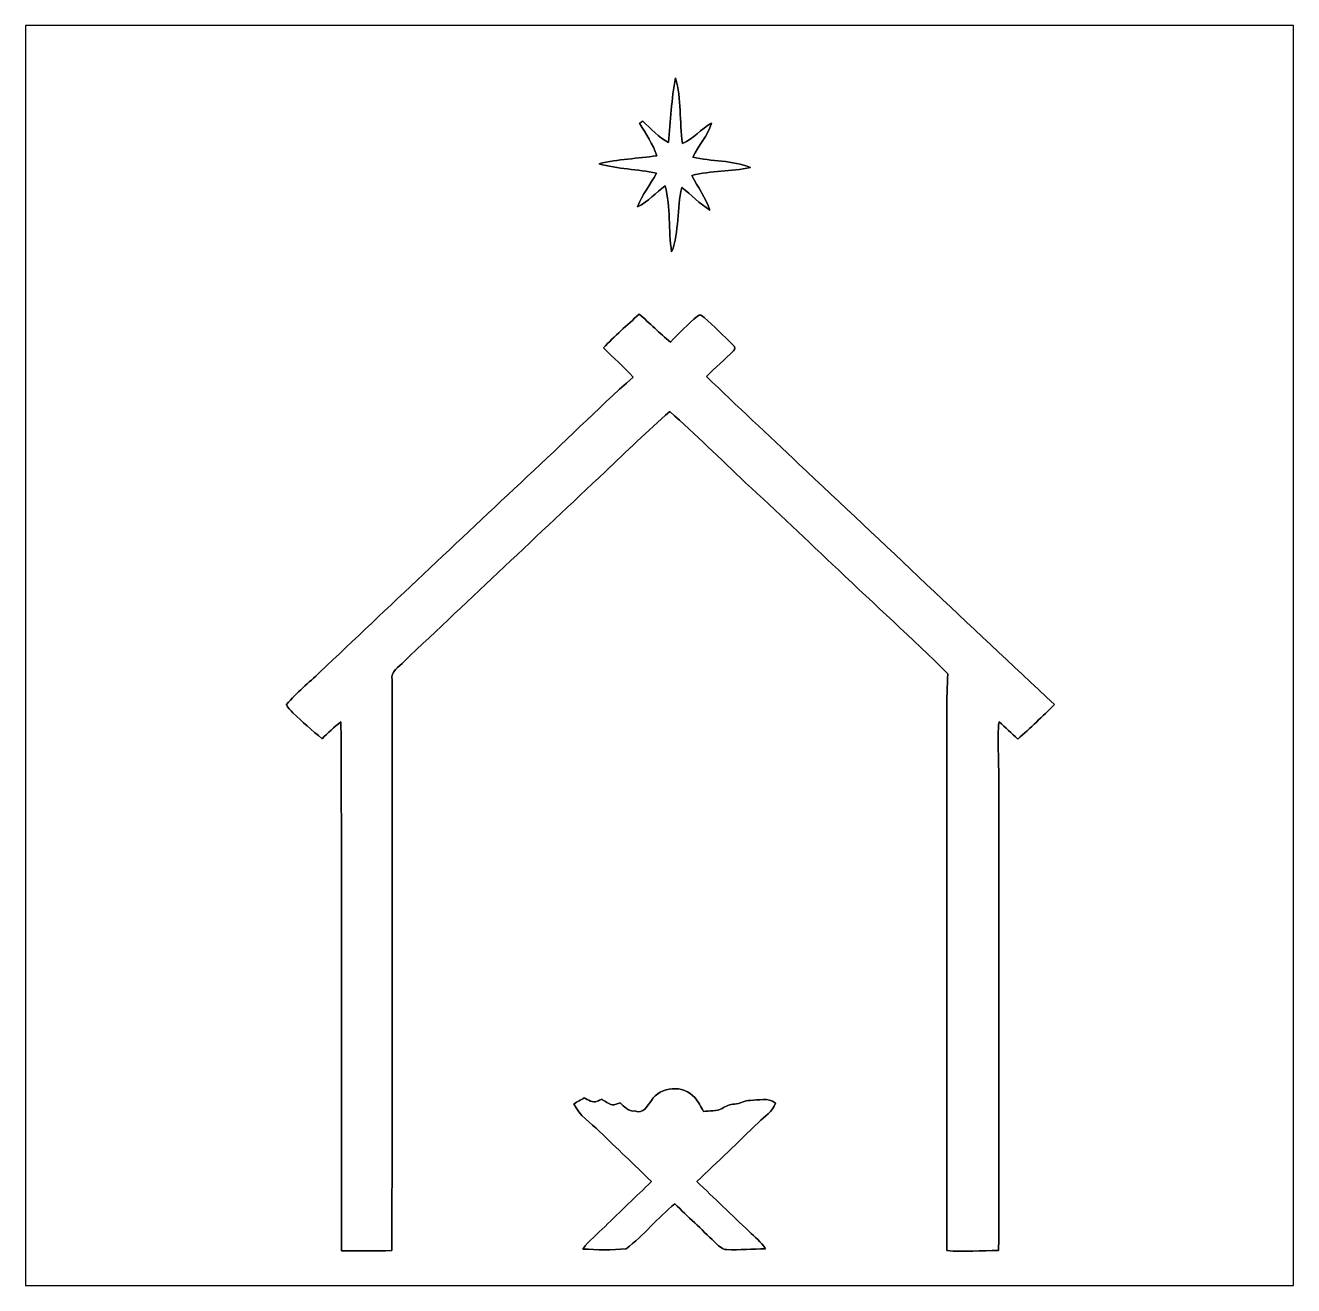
# Model space of a CAD drawing. Header units: centimetres. Extents: x -16.8 to 16.8, y -16.7 to 16.7.
import ezdxf

# ---------------------------------------------------------------- set-up
doc = ezdxf.new("R2010")
doc.units = ezdxf.units.CM
doc.header["$MEASUREMENT"] = 0
doc.layers.add('Layer 1', color=7, linetype='Continuous')

msp = doc.modelspace()

# ---------------------------------------------------------------- linework, layer by layer
at = {"layer": 'Layer 1', "color": 7}
for points, knots in [([(-16.77458, 16.66875), (-16.77458, 16.66875), (16.77458, 16.66875), (16.77458, 16.66875), (16.77458, 16.66875), (16.77458, 16.66875), (16.77458, -16.66875), (16.77458, -16.66875), (16.77458, -16.66875), (16.77458, -16.66875), (-16.77458, -16.66875), (-16.77458, -16.66875), (-16.77458, -16.66875), (-16.77458, -16.66875), (-16.77458, 16.66875), (-16.77458, 16.66875), (-16.77458, 16.66875), (-16.77458, 16.66875), (-16.77458, 16.66875), (-16.77458, 16.66875)], [0, 0, 0, 0, 0.16666667, 0.16666667, 0.16666667, 0.16666667, 0.33333333, 0.33333333, 0.33333333, 0.33333333, 0.5, 0.5, 0.5, 0.5, 0.66666667, 0.66666667, 0.66666667, 0.66666667, 1, 1, 1, 1]), ([(0.42474, 15.28233), (0.31574, 14.71718), (0.29069, 14.13969), (0.24236, 13.56713), (0.24236, 13.56713), (-0.01658, 13.71459), (-0.22684, 13.92943), (-0.43886, 14.13545), (-0.43886, 14.13545), (-0.46073, 14.12134), (-0.50483, 14.09312), (-0.5267, 14.07901), (-0.5267, 14.07901), (-0.36266, 13.79996), (-0.17498, 13.52903), (-0.06879, 13.22035), (-0.06879, 13.22035), (-0.57785, 13.14062), (-1.09855, 13.13462), (-1.59985, 13.00762), (-1.59985, 13.00762), (-1.10702, 12.86616), (-0.58314, 12.86616), (-0.08149, 12.75821), (-0.08149, 12.75821), (-0.23954, 12.45799), (-0.45967, 12.19059), (-0.57856, 11.87062), (-0.57856, 11.87062), (-0.30092, 12.00573), (-0.09102, 12.23962), (0.15169, 12.42377), (0.15169, 12.42377), (0.29704, 11.85192), (0.22966, 11.25432), (0.32103, 10.67576), (0.32103, 10.67576), (0.53763, 11.21798), (0.44344, 11.8237), (0.59302, 12.3825), (0.59302, 12.3825), (0.83538, 12.17824), (1.06257, 11.95141), (1.33279, 11.78313), (1.33279, 11.78313), (1.22308, 12.11121), (1.01318, 12.39238), (0.85584, 12.69788), (0.85584, 12.69788), (1.36525, 12.82559), (1.89618, 12.79842), (2.40771, 12.90955), (2.40771, 12.90955), (1.92511, 13.10887), (1.38254, 13.05913), (0.87912, 13.18331), (0.87912, 13.18331), (1.03046, 13.48987), (1.27882, 13.74669), (1.37548, 14.07936), (1.37548, 14.07936), (1.0922, 13.94037), (0.9084, 13.65356), (0.60537, 13.54772), (0.60537, 13.54772), (0.53022, 14.12275), (0.57891, 14.72071), (0.42474, 15.28233), (0.42474, 15.28233), (0.42474, 15.28233), (0.42474, 15.28233), (0.42474, 15.28233)], [0, 0, 0, 0, 0.05263158, 0.05263158, 0.05263158, 0.05263158, 0.10526316, 0.10526316, 0.10526316, 0.10526316, 0.15789474, 0.15789474, 0.15789474, 0.15789474, 0.21052632, 0.21052632, 0.21052632, 0.21052632, 0.26315789, 0.26315789, 0.26315789, 0.26315789, 0.31578947, 0.31578947, 0.31578947, 0.31578947, 0.36842105, 0.36842105, 0.36842105, 0.36842105, 0.42105263, 0.42105263, 0.42105263, 0.42105263, 0.47368421, 0.47368421, 0.47368421, 0.47368421, 0.52631579, 0.52631579, 0.52631579, 0.52631579, 0.57894737, 0.57894737, 0.57894737, 0.57894737, 0.63157895, 0.63157895, 0.63157895, 0.63157895, 0.68421053, 0.68421053, 0.68421053, 0.68421053, 0.73684211, 0.73684211, 0.73684211, 0.73684211, 0.78947368, 0.78947368, 0.78947368, 0.78947368, 0.84210526, 0.84210526, 0.84210526, 0.84210526, 0.89473684, 0.89473684, 0.89473684, 0.89473684, 1, 1, 1, 1]), ([(-1.48555, 8.13541), (-1.22484, 7.87576), (-0.93945, 7.64152), (-0.69815, 7.36282), (-0.69815, 7.36282), (-1.65453, 6.51122), (-2.5594, 5.60352), (-3.4985, 4.73287), (-3.4985, 4.73287), (-5.33188, 3.01554), (-7.15645, 1.28834), (-8.98172, -0.4378), (-8.98172, -0.4378), (-9.27559, -0.7239), (-9.59979, -0.98037), (-9.86684, -1.29293), (-9.86684, -1.29293), (-9.8358, -1.38254), (-9.76348, -1.44815), (-9.69821, -1.51377), (-9.69821, -1.51377), (-9.44704, -1.75084), (-9.18986, -1.98155), (-8.92598, -2.20451), (-8.92598, -2.20451), (-8.76864, -2.04541), (-8.60566, -1.89089), (-8.42786, -1.75472), (-8.42786, -1.75472), (-8.39505, -6.4202), (-8.42328, -11.08639), (-8.41375, -15.75223), (-8.41375, -15.75223), (-7.9696, -15.75223), (-7.52546, -15.75259), (-7.08131, -15.74024), (-7.08131, -15.74024), (-7.06049, -10.71033), (-7.08166, -5.68007), (-7.07143, -0.65052), (-7.07143, -0.65052), (-7.12011, -0.4191), (-6.88763, -0.29951), (-6.75746, -0.15699), (-6.75746, -0.15699), (-4.98581, 1.51694), (-3.2131, 3.19017), (-1.43792, 4.85987), (-1.43792, 4.85987), (-0.87771, 5.40244), (-0.30833, 5.93549), (0.27058, 6.4576), (0.27058, 6.4576), (0.95356, 5.84376), (1.61431, 5.20559), (2.27683, 4.56988), (2.27683, 4.56988), (3.10938, 3.816), (3.91089, 3.0286), (4.73463, 2.26483), (4.73463, 2.26483), (5.69313, 1.34408), (6.68161, 0.45438), (7.62635, -0.48119), (7.62635, -0.48119), (7.5879, -1.149), (7.60412, -1.81822), (7.60236, -2.48708), (7.60236, -2.48708), (7.60166, -6.90386), (7.60412, -11.32099), (7.60095, -15.73777), (7.60095, -15.73777), (8.05533, -15.79069), (8.51464, -15.73565), (8.97043, -15.73989), (8.97043, -15.73989), (8.98842, -12.40437), (8.9729, -9.06851), (8.97819, -5.73264), (8.97819, -5.73264), (8.9722, -4.64291), (8.99407, -3.55318), (8.96056, -2.46415), (8.96056, -2.46415), (8.96373, -2.22814), (8.94327, -1.98967), (8.98454, -1.75613), (8.98454, -1.75613), (9.15635, -1.89971), (9.3151, -2.05811), (9.47984, -2.21015), (9.47984, -2.21015), (9.81357, -1.91982), (10.13072, -1.61008), (10.4461, -1.29999), (10.4461, -1.29999), (8.18762, 0.81492), (5.94325, 2.94534), (3.68935, 5.06554), (3.68935, 5.06554), (2.87726, 5.83918), (2.04717, 6.59447), (1.24672, 7.38082), (1.24672, 7.38082), (1.47391, 7.61824), (1.72579, 7.8299), (1.95968, 8.06027), (1.95968, 8.06027), (2.01648, 8.10331), (1.99214, 8.18374), (1.9431, 8.22184), (1.9431, 8.22184), (1.68557, 8.45926), (1.44427, 8.71432), (1.18004, 8.94397), (1.18004, 8.94397), (1.13242, 8.98137), (1.05763, 9.04134), (1.00506, 8.97961), (1.00506, 8.97961), (0.75459, 8.76265), (0.51541, 8.53122), (0.28822, 8.28922), (0.28822, 8.28922), (0.00176, 8.52452), (-0.25647, 8.79122), (-0.53869, 9.03111), (-0.53869, 9.03111), (-0.85619, 8.73442), (-1.18816, 8.45256), (-1.48555, 8.13541), (-1.48555, 8.13541), (-1.48555, 8.13541), (-1.48555, 8.13541), (-1.48555, 8.13541)], [0, 0, 0, 0, 0.02857143, 0.02857143, 0.02857143, 0.02857143, 0.05714286, 0.05714286, 0.05714286, 0.05714286, 0.08571429, 0.08571429, 0.08571429, 0.08571429, 0.11428571, 0.11428571, 0.11428571, 0.11428571, 0.14285714, 0.14285714, 0.14285714, 0.14285714, 0.17142857, 0.17142857, 0.17142857, 0.17142857, 0.2, 0.2, 0.2, 0.2, 0.22857143, 0.22857143, 0.22857143, 0.22857143, 0.25714286, 0.25714286, 0.25714286, 0.25714286, 0.28571429, 0.28571429, 0.28571429, 0.28571429, 0.31428571, 0.31428571, 0.31428571, 0.31428571, 0.34285714, 0.34285714, 0.34285714, 0.34285714, 0.37142857, 0.37142857, 0.37142857, 0.37142857, 0.4, 0.4, 0.4, 0.4, 0.42857143, 0.42857143, 0.42857143, 0.42857143, 0.45714286, 0.45714286, 0.45714286, 0.45714286, 0.48571429, 0.48571429, 0.48571429, 0.48571429, 0.51428571, 0.51428571, 0.51428571, 0.51428571, 0.54285714, 0.54285714, 0.54285714, 0.54285714, 0.57142857, 0.57142857, 0.57142857, 0.57142857, 0.6, 0.6, 0.6, 0.6, 0.62857143, 0.62857143, 0.62857143, 0.62857143, 0.65714286, 0.65714286, 0.65714286, 0.65714286, 0.68571429, 0.68571429, 0.68571429, 0.68571429, 0.71428571, 0.71428571, 0.71428571, 0.71428571, 0.74285714, 0.74285714, 0.74285714, 0.74285714, 0.77142857, 0.77142857, 0.77142857, 0.77142857, 0.8, 0.8, 0.8, 0.8, 0.82857143, 0.82857143, 0.82857143, 0.82857143, 0.85714286, 0.85714286, 0.85714286, 0.85714286, 0.88571429, 0.88571429, 0.88571429, 0.88571429, 0.91428571, 0.91428571, 0.91428571, 0.91428571, 0.94285714, 0.94285714, 0.94285714, 0.94285714, 1, 1, 1, 1]), ([(-0.21519, -11.77466), (-0.32244, -11.91331), (-0.42157, -12.14296), (-0.65088, -12.04807), (-0.65088, -12.04807), (-0.82338, -12.06994), (-0.93274, -11.93377), (-1.04458, -11.83252), (-1.04458, -11.83252), (-1.11054, -11.8558), (-1.17616, -11.8872), (-1.24707, -11.88896), (-1.24707, -11.88896), (-1.35149, -11.86109), (-1.43757, -11.79195), (-1.52964, -11.73868), (-1.52964, -11.73868), (-1.5688, -11.75597), (-1.60726, -11.77466), (-1.64677, -11.79124), (-1.64677, -11.79124), (-1.76883, -11.85122), (-1.88524, -11.74468), (-1.99531, -11.7034), (-1.99531, -11.7034), (-2.08351, -11.75738), (-2.17346, -11.80783), (-2.26413, -11.85686), (-2.26413, -11.85686), (-2.13184, -12.1733), (-1.8161, -12.35428), (-1.58503, -12.59205), (-1.58503, -12.59205), (-1.1303, -13.03549), (-0.66499, -13.46835), (-0.21484, -13.91673), (-0.21484, -13.91673), (-0.62301, -14.31325), (-1.03681, -14.70342), (-1.44074, -15.10418), (-1.44074, -15.10418), (-1.6383, -15.30138), (-1.86619, -15.47319), (-2.02812, -15.7032), (-2.02812, -15.7032), (-1.64677, -15.7166), (-1.26294, -15.73812), (-0.8823, -15.69508), (-0.8823, -15.69508), (-0.41698, -15.34089), (-0.05115, -14.87311), (0.40428, -14.50552), (0.40428, -14.50552), (0.74965, -14.84665), (1.11125, -15.17121), (1.45556, -15.5134), (1.45556, -15.5134), (1.55011, -15.59384), (1.64183, -15.71554), (1.77941, -15.71519), (1.77941, -15.71519), (2.12125, -15.72542), (2.46309, -15.70249), (2.80458, -15.6912), (2.80458, -15.6912), (2.68887, -15.5134), (2.52024, -15.38005), (2.37067, -15.23294), (2.37067, -15.23294), (1.90571, -14.79867), (1.45097, -14.35347), (0.98813, -13.91708), (0.98813, -13.91708), (1.53423, -13.39921), (2.07469, -12.87533), (2.61655, -12.35322), (2.61655, -12.35322), (2.77601, -12.192), (2.99932, -12.06923), (3.06599, -11.83922), (3.06599, -11.83922), (2.86949, -11.67871), (2.62361, -11.77008), (2.39854, -11.76972), (2.39854, -11.76972), (2.25178, -11.76655), (2.1276, -11.86498), (1.98191, -11.86921), (1.98191, -11.86921), (1.86302, -11.86956), (1.75613, -11.92318), (1.65488, -11.98033), (1.65488, -11.98033), (1.50812, -12.07276), (1.32503, -12.03466), (1.16276, -12.05936), (1.16276, -12.05936), (1.09502, -11.93271), (1.0227, -11.80712), (0.9338, -11.69458), (0.9338, -11.69458), (0.64029, -11.35309), (0.01834, -11.38202), (-0.21519, -11.77466)], [0, 0, 0, 0, 0.03703704, 0.03703704, 0.03703704, 0.03703704, 0.07407407, 0.07407407, 0.07407407, 0.07407407, 0.11111111, 0.11111111, 0.11111111, 0.11111111, 0.14814815, 0.14814815, 0.14814815, 0.14814815, 0.18518519, 0.18518519, 0.18518519, 0.18518519, 0.22222222, 0.22222222, 0.22222222, 0.22222222, 0.25925926, 0.25925926, 0.25925926, 0.25925926, 0.2962963, 0.2962963, 0.2962963, 0.2962963, 0.33333333, 0.33333333, 0.33333333, 0.33333333, 0.37037037, 0.37037037, 0.37037037, 0.37037037, 0.40740741, 0.40740741, 0.40740741, 0.40740741, 0.44444444, 0.44444444, 0.44444444, 0.44444444, 0.48148148, 0.48148148, 0.48148148, 0.48148148, 0.51851852, 0.51851852, 0.51851852, 0.51851852, 0.55555556, 0.55555556, 0.55555556, 0.55555556, 0.59259259, 0.59259259, 0.59259259, 0.59259259, 0.62962963, 0.62962963, 0.62962963, 0.62962963, 0.66666667, 0.66666667, 0.66666667, 0.66666667, 0.7037037, 0.7037037, 0.7037037, 0.7037037, 0.74074074, 0.74074074, 0.74074074, 0.74074074, 0.77777778, 0.77777778, 0.77777778, 0.77777778, 0.81481481, 0.81481481, 0.81481481, 0.81481481, 0.85185185, 0.85185185, 0.85185185, 0.85185185, 0.88888889, 0.88888889, 0.88888889, 0.88888889, 0.92592593, 0.92592593, 0.92592593, 0.92592593, 1, 1, 1, 1])]:
    msp.add_open_spline(points, degree=3, knots=knots, dxfattribs=at)
at = {"layer": 'Layer 1', "color": 250}
for points, knots in [([(0.42474, 15.28233), (0.57891, 14.72071), (0.53022, 14.12275), (0.60537, 13.54772), (0.60537, 13.54772), (0.9084, 13.65356), (1.0922, 13.94037), (1.37548, 14.07936), (1.37548, 14.07936), (1.27882, 13.74669), (1.03046, 13.48987), (0.87912, 13.18331), (0.87912, 13.18331), (1.38254, 13.05913), (1.92511, 13.10887), (2.40771, 12.90955), (2.40771, 12.90955), (1.89618, 12.79842), (1.36525, 12.82559), (0.85584, 12.69788), (0.85584, 12.69788), (1.01318, 12.39238), (1.22308, 12.11121), (1.33279, 11.78313), (1.33279, 11.78313), (1.06257, 11.95141), (0.83538, 12.17824), (0.59302, 12.3825), (0.59302, 12.3825), (0.44344, 11.8237), (0.53763, 11.21798), (0.32103, 10.67576), (0.32103, 10.67576), (0.22966, 11.25432), (0.29704, 11.85192), (0.15169, 12.42377), (0.15169, 12.42377), (-0.09102, 12.23962), (-0.30092, 12.00573), (-0.57856, 11.87062), (-0.57856, 11.87062), (-0.45967, 12.19059), (-0.23954, 12.45799), (-0.08149, 12.75821), (-0.08149, 12.75821), (-0.58314, 12.86616), (-1.10702, 12.86616), (-1.59985, 13.00762), (-1.59985, 13.00762), (-1.09855, 13.13462), (-0.57785, 13.14062), (-0.06879, 13.22035), (-0.06879, 13.22035), (-0.17498, 13.52903), (-0.36266, 13.79996), (-0.5267, 14.07901), (-0.5267, 14.07901), (-0.50483, 14.09312), (-0.46073, 14.12134), (-0.43886, 14.13545), (-0.43886, 14.13545), (-0.22684, 13.92943), (-0.01658, 13.71459), (0.24236, 13.56713), (0.24236, 13.56713), (0.29069, 14.13969), (0.31574, 14.71718), (0.42474, 15.28233)], [0, 0, 0, 0, 0.05555556, 0.05555556, 0.05555556, 0.05555556, 0.11111111, 0.11111111, 0.11111111, 0.11111111, 0.16666667, 0.16666667, 0.16666667, 0.16666667, 0.22222222, 0.22222222, 0.22222222, 0.22222222, 0.27777778, 0.27777778, 0.27777778, 0.27777778, 0.33333333, 0.33333333, 0.33333333, 0.33333333, 0.38888889, 0.38888889, 0.38888889, 0.38888889, 0.44444444, 0.44444444, 0.44444444, 0.44444444, 0.5, 0.5, 0.5, 0.5, 0.55555556, 0.55555556, 0.55555556, 0.55555556, 0.61111111, 0.61111111, 0.61111111, 0.61111111, 0.66666667, 0.66666667, 0.66666667, 0.66666667, 0.72222222, 0.72222222, 0.72222222, 0.72222222, 0.77777778, 0.77777778, 0.77777778, 0.77777778, 0.83333333, 0.83333333, 0.83333333, 0.83333333, 0.88888889, 0.88888889, 0.88888889, 0.88888889, 1, 1, 1, 1]), ([(-1.48555, 8.13541), (-1.18816, 8.45256), (-0.85619, 8.73442), (-0.53869, 9.03111), (-0.53869, 9.03111), (-0.25647, 8.79122), (0.00176, 8.52452), (0.28822, 8.28922), (0.28822, 8.28922), (0.51541, 8.53122), (0.75459, 8.76265), (1.00506, 8.97961), (1.00506, 8.97961), (1.05763, 9.04134), (1.13242, 8.98137), (1.18004, 8.94397), (1.18004, 8.94397), (1.44427, 8.71432), (1.68557, 8.45926), (1.9431, 8.22184), (1.9431, 8.22184), (1.99214, 8.18374), (2.01648, 8.10331), (1.95968, 8.06027), (1.95968, 8.06027), (1.72579, 7.8299), (1.47391, 7.61824), (1.24672, 7.38082), (1.24672, 7.38082), (2.04717, 6.59447), (2.87726, 5.83918), (3.68935, 5.06554), (3.68935, 5.06554), (5.94325, 2.94534), (8.18762, 0.81492), (10.4461, -1.29999), (10.4461, -1.29999), (10.13072, -1.61008), (9.81357, -1.91982), (9.47984, -2.21015), (9.47984, -2.21015), (9.3151, -2.05811), (9.15635, -1.89971), (8.98454, -1.75613), (8.98454, -1.75613), (8.94327, -1.98967), (8.96373, -2.22814), (8.96056, -2.46415), (8.96056, -2.46415), (8.99407, -3.55318), (8.9722, -4.64291), (8.97819, -5.73264), (8.97819, -5.73264), (8.9729, -9.06851), (8.98842, -12.40437), (8.97043, -15.73989), (8.97043, -15.73989), (8.51464, -15.73565), (8.05533, -15.79069), (7.60095, -15.73777), (7.60095, -15.73777), (7.60412, -11.32099), (7.60166, -6.90386), (7.60236, -2.48708), (7.60236, -2.48708), (7.60412, -1.81822), (7.5879, -1.149), (7.62635, -0.48119), (7.62635, -0.48119), (6.68161, 0.45438), (5.69313, 1.34408), (4.73463, 2.26483), (4.73463, 2.26483), (3.91089, 3.0286), (3.10938, 3.816), (2.27683, 4.56988), (2.27683, 4.56988), (1.61431, 5.20559), (0.95356, 5.84376), (0.27058, 6.4576), (0.27058, 6.4576), (-0.30833, 5.93549), (-0.87771, 5.40244), (-1.43792, 4.85987), (-1.43792, 4.85987), (-3.2131, 3.19017), (-4.98581, 1.51694), (-6.75746, -0.15699), (-6.75746, -0.15699), (-6.88763, -0.29951), (-7.12011, -0.4191), (-7.07143, -0.65052), (-7.07143, -0.65052), (-7.08166, -5.68007), (-7.06049, -10.71033), (-7.08131, -15.74024), (-7.08131, -15.74024), (-7.52546, -15.75259), (-7.9696, -15.75223), (-8.41375, -15.75223), (-8.41375, -15.75223), (-8.42328, -11.08639), (-8.39505, -6.4202), (-8.42786, -1.75472), (-8.42786, -1.75472), (-8.60566, -1.89089), (-8.76864, -2.04541), (-8.92598, -2.20451), (-8.92598, -2.20451), (-9.18986, -1.98155), (-9.44704, -1.75084), (-9.69821, -1.51377), (-9.69821, -1.51377), (-9.76348, -1.44815), (-9.8358, -1.38254), (-9.86684, -1.29293), (-9.86684, -1.29293), (-9.59979, -0.98037), (-9.27559, -0.7239), (-8.98172, -0.4378), (-8.98172, -0.4378), (-7.15645, 1.28834), (-5.33188, 3.01554), (-3.4985, 4.73287), (-3.4985, 4.73287), (-2.5594, 5.60352), (-1.65453, 6.51122), (-0.69815, 7.36282), (-0.69815, 7.36282), (-0.93945, 7.64152), (-1.22484, 7.87576), (-1.48555, 8.13541)], [0, 0, 0, 0, 0.02941176, 0.02941176, 0.02941176, 0.02941176, 0.05882353, 0.05882353, 0.05882353, 0.05882353, 0.08823529, 0.08823529, 0.08823529, 0.08823529, 0.11764706, 0.11764706, 0.11764706, 0.11764706, 0.14705882, 0.14705882, 0.14705882, 0.14705882, 0.17647059, 0.17647059, 0.17647059, 0.17647059, 0.20588235, 0.20588235, 0.20588235, 0.20588235, 0.23529412, 0.23529412, 0.23529412, 0.23529412, 0.26470588, 0.26470588, 0.26470588, 0.26470588, 0.29411765, 0.29411765, 0.29411765, 0.29411765, 0.32352941, 0.32352941, 0.32352941, 0.32352941, 0.35294118, 0.35294118, 0.35294118, 0.35294118, 0.38235294, 0.38235294, 0.38235294, 0.38235294, 0.41176471, 0.41176471, 0.41176471, 0.41176471, 0.44117647, 0.44117647, 0.44117647, 0.44117647, 0.47058824, 0.47058824, 0.47058824, 0.47058824, 0.5, 0.5, 0.5, 0.5, 0.52941176, 0.52941176, 0.52941176, 0.52941176, 0.55882353, 0.55882353, 0.55882353, 0.55882353, 0.58823529, 0.58823529, 0.58823529, 0.58823529, 0.61764706, 0.61764706, 0.61764706, 0.61764706, 0.64705882, 0.64705882, 0.64705882, 0.64705882, 0.67647059, 0.67647059, 0.67647059, 0.67647059, 0.70588235, 0.70588235, 0.70588235, 0.70588235, 0.73529412, 0.73529412, 0.73529412, 0.73529412, 0.76470588, 0.76470588, 0.76470588, 0.76470588, 0.79411765, 0.79411765, 0.79411765, 0.79411765, 0.82352941, 0.82352941, 0.82352941, 0.82352941, 0.85294118, 0.85294118, 0.85294118, 0.85294118, 0.88235294, 0.88235294, 0.88235294, 0.88235294, 0.91176471, 0.91176471, 0.91176471, 0.91176471, 0.94117647, 0.94117647, 0.94117647, 0.94117647, 1, 1, 1, 1]), ([(-0.21519, -11.77466), (0.01834, -11.38202), (0.64029, -11.35309), (0.9338, -11.69458), (0.9338, -11.69458), (1.0227, -11.80712), (1.09502, -11.93271), (1.16276, -12.05936), (1.16276, -12.05936), (1.32503, -12.03466), (1.50812, -12.07276), (1.65488, -11.98033), (1.65488, -11.98033), (1.75613, -11.92318), (1.86302, -11.86956), (1.98191, -11.86921), (1.98191, -11.86921), (2.1276, -11.86498), (2.25178, -11.76655), (2.39854, -11.76972), (2.39854, -11.76972), (2.62361, -11.77008), (2.86949, -11.67871), (3.06599, -11.83922), (3.06599, -11.83922), (2.99932, -12.06923), (2.77601, -12.192), (2.61655, -12.35322), (2.61655, -12.35322), (2.07469, -12.87533), (1.53423, -13.39921), (0.98813, -13.91708), (0.98813, -13.91708), (1.45097, -14.35347), (1.90571, -14.79867), (2.37067, -15.23294), (2.37067, -15.23294), (2.52024, -15.38005), (2.68887, -15.5134), (2.80458, -15.6912), (2.80458, -15.6912), (2.46309, -15.70249), (2.12125, -15.72542), (1.77941, -15.71519), (1.77941, -15.71519), (1.64183, -15.71554), (1.55011, -15.59384), (1.45556, -15.5134), (1.45556, -15.5134), (1.11125, -15.17121), (0.74965, -14.84665), (0.40428, -14.50552), (0.40428, -14.50552), (-0.05115, -14.87311), (-0.41698, -15.34089), (-0.8823, -15.69508), (-0.8823, -15.69508), (-1.26294, -15.73812), (-1.64677, -15.7166), (-2.02812, -15.7032), (-2.02812, -15.7032), (-1.86619, -15.47319), (-1.6383, -15.30138), (-1.44074, -15.10418), (-1.44074, -15.10418), (-1.03681, -14.70342), (-0.62301, -14.31325), (-0.21484, -13.91673), (-0.21484, -13.91673), (-0.66499, -13.46835), (-1.1303, -13.03549), (-1.58503, -12.59205), (-1.58503, -12.59205), (-1.8161, -12.35428), (-2.13184, -12.1733), (-2.26413, -11.85686), (-2.26413, -11.85686), (-2.17346, -11.80783), (-2.08351, -11.75738), (-1.99531, -11.7034), (-1.99531, -11.7034), (-1.88524, -11.74468), (-1.76883, -11.85122), (-1.64677, -11.79124), (-1.64677, -11.79124), (-1.60726, -11.77466), (-1.5688, -11.75597), (-1.52964, -11.73868), (-1.52964, -11.73868), (-1.43757, -11.79195), (-1.35149, -11.86109), (-1.24707, -11.88896), (-1.24707, -11.88896), (-1.17616, -11.8872), (-1.11054, -11.8558), (-1.04458, -11.83252), (-1.04458, -11.83252), (-0.93274, -11.93377), (-0.82338, -12.06994), (-0.65088, -12.04807), (-0.65088, -12.04807), (-0.42157, -12.14296), (-0.32244, -11.91331), (-0.21519, -11.77466)], [0, 0, 0, 0, 0.03703704, 0.03703704, 0.03703704, 0.03703704, 0.07407407, 0.07407407, 0.07407407, 0.07407407, 0.11111111, 0.11111111, 0.11111111, 0.11111111, 0.14814815, 0.14814815, 0.14814815, 0.14814815, 0.18518519, 0.18518519, 0.18518519, 0.18518519, 0.22222222, 0.22222222, 0.22222222, 0.22222222, 0.25925926, 0.25925926, 0.25925926, 0.25925926, 0.2962963, 0.2962963, 0.2962963, 0.2962963, 0.33333333, 0.33333333, 0.33333333, 0.33333333, 0.37037037, 0.37037037, 0.37037037, 0.37037037, 0.40740741, 0.40740741, 0.40740741, 0.40740741, 0.44444444, 0.44444444, 0.44444444, 0.44444444, 0.48148148, 0.48148148, 0.48148148, 0.48148148, 0.51851852, 0.51851852, 0.51851852, 0.51851852, 0.55555556, 0.55555556, 0.55555556, 0.55555556, 0.59259259, 0.59259259, 0.59259259, 0.59259259, 0.62962963, 0.62962963, 0.62962963, 0.62962963, 0.66666667, 0.66666667, 0.66666667, 0.66666667, 0.7037037, 0.7037037, 0.7037037, 0.7037037, 0.74074074, 0.74074074, 0.74074074, 0.74074074, 0.77777778, 0.77777778, 0.77777778, 0.77777778, 0.81481481, 0.81481481, 0.81481481, 0.81481481, 0.85185185, 0.85185185, 0.85185185, 0.85185185, 0.88888889, 0.88888889, 0.88888889, 0.88888889, 0.92592593, 0.92592593, 0.92592593, 0.92592593, 1, 1, 1, 1])]:
    msp.add_open_spline(points, degree=3, knots=knots, dxfattribs=at)

doc.saveas('drawing.dxf')
